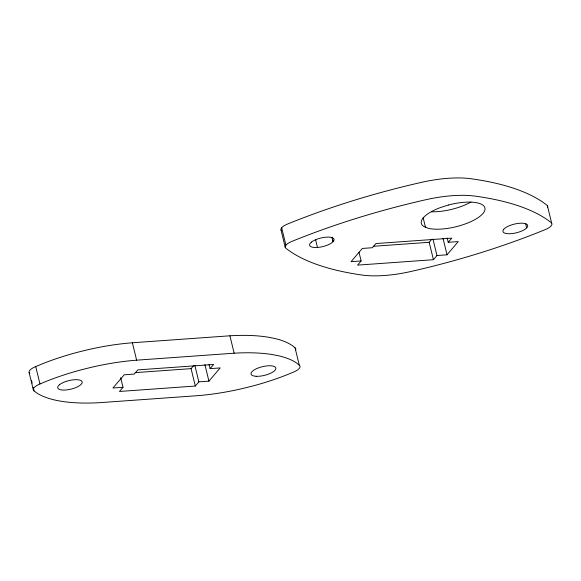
<?xml version="1.0" encoding="UTF-8"?>
<svg xmlns="http://www.w3.org/2000/svg" width="581" height="581" viewBox="0 0 581 581"><rect width="100%" height="100%" fill="white"/><g stroke="black" fill="none" stroke-linecap="round" stroke-linejoin="round"><path stroke-width="0.87" d="M547.607 207.272A12.993 4.554 -13.7 0 0 547.375 205.667L546.939 205.224A310.399 108.705 -13.7 0 0 470.733 178.708A69.604 24.373 -13.7 0 0 421.581 182.34A319.615 111.93 -13.7 0 0 287.617 224.005A12.862 4.503 -13.7 0 0 281.77 227.687L281.313 228.311A12.862 4.503 -13.7 0 0 281.284 230.512M551.616 222.981L551.616 223.068A12.993 4.554 -13.7 0 1 551.115 225.907L550.49 226.546A12.993 4.554 -13.7 0 1 546.532 229.037L545.247 229.604A317.698 111.261 -13.7 0 1 410.847 271.501A68.66 24.046 -13.7 0 1 361.81 275.009A319.615 111.93 -13.7 0 1 285.961 248.348A12.862 4.503 -13.7 0 1 285.554 245.705L286.012 245.08A12.862 4.503 -13.7 0 1 291.865 241.405A319.615 111.93 -13.7 0 1 425.822 199.733A69.604 24.373 -13.7 0 1 474.975 196.109A310.399 108.705 -13.7 0 1 551.18 222.625L551.616 222.981L547.375 205.58M120.688 377.715L123.019 387.287L119.468 391.463L195.318 386.038L198.869 381.862L208.935 381.143L220.177 367.918L210.111 368.637L209.051 364.294M135.097 372.639L191.076 368.637L193.618 365.652M210.111 368.637L213.663 364.469L137.813 369.894L134.262 374.062L124.203 374.789L112.961 388.006L123.019 387.287M359 252.248L361.121 260.949L357.576 265.125L433.426 259.7L436.97 255.524L447.036 254.805L458.278 241.587L448.22 242.306L447.159 237.956M373.198 246.3L429.185 242.299L431.719 239.321M448.22 242.306L451.764 238.13L375.914 243.555L372.37 247.731L362.304 248.45L351.062 261.668L361.121 260.949M29.827 373.518A12.862 4.503 -13.7 0 1 29.428 370.881L29.878 370.257A12.862 4.503 -13.7 0 1 35.731 366.575L42.66 363.691A116.309 40.735 -13.7 0 1 77.803 352.217L86.997 349.929A116.309 40.735 -13.7 0 1 132.388 342.775L229.909 335.796A117.464 41.135 -13.7 0 1 267.471 337.067L273.622 338.229A117.464 41.135 -13.7 0 1 292.396 345.651L295.482 348.237A12.993 4.554 -13.7 0 1 295.714 349.842M34.068 390.919A12.862 4.503 -13.7 0 1 33.669 388.275L34.119 387.65A12.862 4.503 -13.7 0 1 39.973 383.976L46.901 381.092A116.309 40.735 -13.7 0 1 82.052 369.618L91.239 367.33A116.309 40.735 -13.7 0 1 136.629 360.176L234.15 353.197A117.464 41.135 -13.7 0 1 271.712 354.468L277.863 355.63A117.464 41.135 -13.7 0 1 296.637 363.052L299.723 365.631A12.993 4.554 -13.7 0 1 294.64 371.608L286.484 374.992A117.464 41.135 -13.7 0 1 251.827 386.242L242.778 388.486A117.464 41.135 -13.7 0 1 198.056 395.639L100.535 402.618A120.456 42.181 -13.7 0 1 56.706 400.432L56.335 400.353A120.456 42.181 -13.7 0 1 36.973 393.097L34.068 390.919L33.219 387.433M525.602 223.518L526.662 227.868M443.005 238.275L447.036 254.805M432.947 238.994L436.97 255.524M423.121 217.614L425.452 227.186M429.185 242.299L433.426 259.7M332.15 237.142L333.211 241.493M331.918 237.375L332.978 241.725M315.563 239.59L317.473 247.426M281.691 227.796L285.932 245.197M281.022 230.018L285.264 247.419M295.046 347.794L299.288 365.195M229.909 335.796L234.15 353.197M204.904 364.614L208.935 381.143M194.838 365.333L198.869 381.862M191.076 368.637L195.318 386.038M132.388 342.775L136.629 360.176M35.731 366.575L39.973 383.976M31.527 380.475L32.158 383.082M29.13 372.588L33.371 389.989M470.98 202.028A32.718 11.46 -13.7 0 1 431.298 211.789M503.712 229.299L502.957 230.621A12.746 4.466 -13.7 0 0 510.881 233.685A12.746 4.466 -13.7 0 0 525.384 229.016L526.931 227.636A12.746 4.466 -13.7 0 0 519.755 223.249A12.746 4.466 -13.7 0 0 503.712 229.299M59.545 384.68L58.209 386.038A12.579 4.408 -13.7 0 0 63.416 390.083L66.321 389.96A12.579 4.408 -13.7 0 0 80.323 385.072L81.66 383.714A12.579 4.408 -13.7 0 0 76.452 379.662L73.547 379.792A12.579 4.408 -13.7 0 0 59.545 384.68M311.438 242.11L310.101 243.468A12.579 4.408 -13.7 0 0 315.301 247.521L318.214 247.39A12.579 4.408 -13.7 0 0 332.216 242.502L333.552 241.144A12.579 4.408 -13.7 0 0 328.345 237.092L325.433 237.222A12.579 4.408 -13.7 0 0 311.438 242.11M448.532 204.999L440.514 207.533A32.718 11.46 -13.7 0 0 423.803 226.517L428.059 228.246A32.718 11.46 -13.7 0 0 482.746 213.714A32.718 11.46 -13.7 0 0 448.532 204.999M256.134 376.292A12.746 4.466 -13.7 0 0 275.793 368.884A12.746 4.466 -13.7 0 0 258.356 367.933A12.746 4.466 -13.7 0 0 256.134 376.292"/></g></svg>
